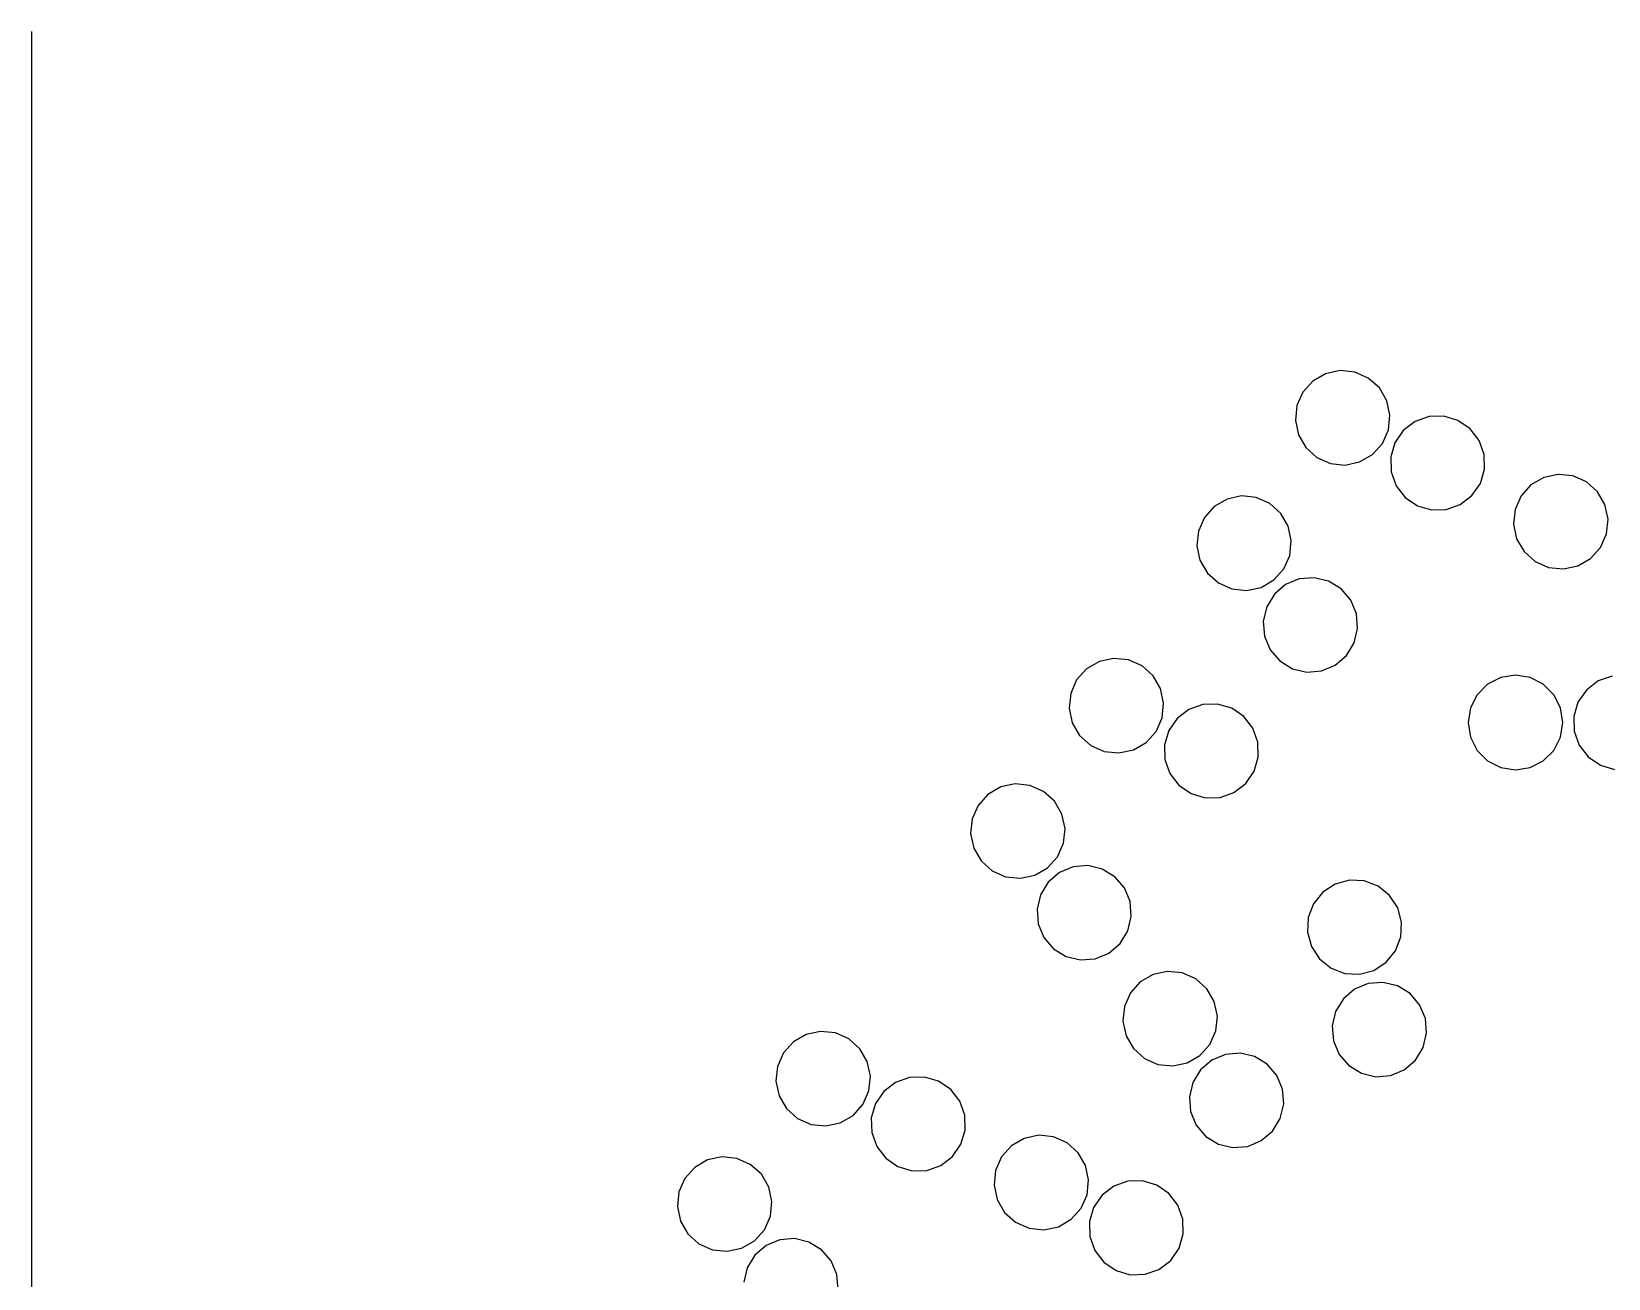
# Model space of a CAD drawing. Header units: metres. Extents: x -351 to 351, y -124 to 360.
# Drawn here: x 0 to 166.7, y 228.2 to 360 of the extents above; entities that cross this region are included whole.
import ezdxf

# ---------------------------------------------------------------- set-up
doc = ezdxf.new("R2010")
doc.units = ezdxf.units.M

msp = doc.modelspace()

# ---------------------------------------------------------------- linework, layer by layer
for p, q in [((0, 360, -623.5383), (0, 120, -623.5383)), ((136.81036, 323.84628, -623.5383), (135.45688, 323.0619, -623.5383)), ((138.33998, 324.174, -623.5383), (136.81036, 323.84628, -623.5383)), ((139.89603, 324.01303, -623.5383), (138.33998, 324.174, -623.5383)), ((141.32617, 323.37912, -623.5383), (139.89603, 324.01303, -623.5383)), ((134.41203, 321.89764, -623.5383), (133.77809, 320.4675, -623.5383)), ((135.45688, 323.0619, -623.5383), (134.41203, 321.89764, -623.5383)), ((142.4904, 322.33426, -623.5383), (141.32617, 323.37912, -623.5383)), ((143.2748, 320.98077, -623.5383), (142.4904, 322.33426, -623.5383)), ((133.77809, 320.4675, -623.5383), (133.61713, 318.91147, -623.5383)), ((143.60254, 319.45114, -623.5383), (143.2748, 320.98077, -623.5383)), ((133.61713, 318.91147, -623.5383), (133.94487, 317.38184, -623.5383)), ((143.44157, 317.8951, -623.5383), (143.60254, 319.45114, -623.5383)), ((146.26642, 318.7918, -623.5383), (145.02612, 317.8385, -623.5383)), ((147.74062, 319.31522, -623.5383), (146.26642, 318.7918, -623.5383)), ((149.30438, 319.35745, -623.5383), (147.74062, 319.31522, -623.5383)), ((150.80467, 318.91437, -623.5383), (149.30438, 319.35745, -623.5383)), ((152.09462, 318.0294, -623.5383), (150.80467, 318.91437, -623.5383)), ((133.94487, 317.38184, -623.5383), (134.72925, 316.02835, -623.5383)), ((142.80763, 316.46497, -623.5383), (143.44157, 317.8951, -623.5383)), ((145.02612, 317.8385, -623.5383), (144.14113, 316.54855, -623.5383)), ((153.04794, 316.78906, -623.5383), (152.09462, 318.0294, -623.5383)), ((153.57133, 315.31488, -623.5383), (153.04794, 316.78906, -623.5383)), ((134.72925, 316.02835, -623.5383), (135.89351, 314.9835, -623.5383)), ((140.4093, 314.51633, -623.5383), (141.76279, 315.30072, -623.5383)), ((141.76279, 315.30072, -623.5383), (142.80763, 316.46497, -623.5383)), ((144.14113, 316.54855, -623.5383), (143.69804, 315.04828, -623.5383)), ((153.61357, 313.7511, -623.5383), (153.57133, 315.31488, -623.5383)), ((135.89351, 314.9835, -623.5383), (137.32364, 314.34958, -623.5383)), ((137.32364, 314.34958, -623.5383), (138.87968, 314.1886, -623.5383)), ((138.87968, 314.1886, -623.5383), (140.4093, 314.51633, -623.5383)), ((143.69804, 315.04828, -623.5383), (143.74028, 313.4845, -623.5383)), ((143.74028, 313.4845, -623.5383), (144.26367, 312.0103, -623.5383)), ((153.17049, 312.25082, -623.5383), (153.61357, 313.7511, -623.5383)), ((144.26367, 312.0103, -623.5383), (145.217, 310.77, -623.5383)), ((152.28549, 310.96088, -623.5383), (153.17049, 312.25082, -623.5383)), ((158.51924, 312.08484, -623.5383), (157.4744, 310.9206, -623.5383)), ((159.87273, 312.86923, -623.5383), (158.51924, 312.08484, -623.5383)), ((161.40234, 313.19696, -623.5383), (159.87273, 312.86923, -623.5383)), ((162.95839, 313.03598, -623.5383), (161.40234, 313.19696, -623.5383)), ((164.38853, 312.40207, -623.5383), (162.95839, 313.03598, -623.5383)), ((165.55276, 311.3572, -623.5383), (164.38853, 312.40207, -623.5383)), ((126.39031, 310.59512, -623.5383), (125.036835, 309.81073, -623.5383)), ((127.91994, 310.92285, -623.5383), (126.39031, 310.59512, -623.5383)), ((129.47598, 310.76187, -623.5383), (127.91994, 310.92285, -623.5383)), ((130.90613, 310.12796, -623.5383), (129.47598, 310.76187, -623.5383)), ((132.07036, 309.0831, -623.5383), (130.90613, 310.12796, -623.5383)), ((145.217, 310.77, -623.5383), (146.50694, 309.885, -623.5383)), ((151.0452, 310.00757, -623.5383), (152.28549, 310.96088, -623.5383)), ((157.4744, 310.9206, -623.5383), (156.84045, 309.49045, -623.5383)), ((166.33716, 310.00372, -623.5383), (165.55276, 311.3572, -623.5383)), ((123.99199, 308.64648, -623.5383), (123.35805, 307.21634, -623.5383)), ((125.036835, 309.81073, -623.5383), (123.99199, 308.64648, -623.5383)), ((132.85475, 307.7296, -623.5383), (132.07036, 309.0831, -623.5383)), ((146.50694, 309.885, -623.5383), (148.00723, 309.44193, -623.5383)), ((148.00723, 309.44193, -623.5383), (149.571, 309.48416, -623.5383)), ((149.571, 309.48416, -623.5383), (151.0452, 310.00757, -623.5383)), ((156.84045, 309.49045, -623.5383), (156.67949, 307.93442, -623.5383)), ((166.6649, 308.4741, -623.5383), (166.33716, 310.00372, -623.5383)), ((166.50394, 306.91806, -623.5383), (166.6649, 308.4741, -623.5383)), ((123.35805, 307.21634, -623.5383), (123.197075, 305.6603, -623.5383)), ((133.1825, 306.19998, -623.5383), (132.85475, 307.7296, -623.5383)), ((156.67949, 307.93442, -623.5383), (157.00723, 306.4048, -623.5383)), ((165.87, 305.4879, -623.5383), (166.50394, 306.91806, -623.5383)), ((123.197075, 305.6603, -623.5383), (123.524826, 304.13068, -623.5383)), ((133.02153, 304.64395, -623.5383), (133.1825, 306.19998, -623.5383)), ((157.00723, 306.4048, -623.5383), (157.79163, 305.0513, -623.5383)), ((164.82515, 304.32367, -623.5383), (165.87, 305.4879, -623.5383)), ((123.524826, 304.13068, -623.5383), (124.30921, 302.7772, -623.5383)), ((132.38759, 303.2138, -623.5383), (133.02153, 304.64395, -623.5383)), ((157.79163, 305.0513, -623.5383), (158.95587, 304.00644, -623.5383)), ((158.95587, 304.00644, -623.5383), (160.386, 303.37253, -623.5383)), ((161.94205, 303.21155, -623.5383), (163.47166, 303.53928, -623.5383)), ((163.47166, 303.53928, -623.5383), (164.82515, 304.32367, -623.5383)), ((124.30921, 302.7772, -623.5383), (125.47346, 301.73233, -623.5383)), ((129.98926, 301.26517, -623.5383), (131.34274, 302.04956, -623.5383)), ((131.34274, 302.04956, -623.5383), (132.38759, 303.2138, -623.5383)), ((134.02652, 302.15414, -623.5383), (132.58273, 301.55194, -623.5383)), ((135.58574, 302.2807, -623.5383), (134.02652, 302.15414, -623.5383)), ((137.10774, 301.91925, -623.5383), (135.58574, 302.2807, -623.5383)), ((138.44357, 301.10516, -623.5383), (137.10774, 301.91925, -623.5383)), ((160.386, 303.37253, -623.5383), (161.94205, 303.21155, -623.5383)), ((125.47346, 301.73233, -623.5383), (126.903595, 301.09842, -623.5383)), ((126.903595, 301.09842, -623.5383), (128.45964, 300.93744, -623.5383)), ((128.45964, 300.93744, -623.5383), (129.98926, 301.26517, -623.5383)), ((131.39569, 300.53308, -623.5383), (130.58159, 299.19724, -623.5383)), ((132.58273, 301.55194, -623.5383), (131.39569, 300.53308, -623.5383)), ((139.46245, 299.91812, -623.5383), (138.44357, 301.10516, -623.5383)), ((130.58159, 299.19724, -623.5383), (130.22014, 297.67523, -623.5383)), ((140.06465, 298.47433, -623.5383), (139.46245, 299.91812, -623.5383)), ((140.19121, 296.9151, -623.5383), (140.06465, 298.47433, -623.5383)), ((130.22014, 297.67523, -623.5383), (130.3467, 296.116, -623.5383)), ((139.82976, 295.3931, -623.5383), (140.19121, 296.9151, -623.5383)), ((130.3467, 296.116, -623.5383), (130.9489, 294.6722, -623.5383)), ((139.01566, 294.05725, -623.5383), (139.82976, 295.3931, -623.5383)), ((112.88921, 293.42575, -623.5383), (111.535736, 292.64136, -623.5383)), ((114.41884, 293.75348, -623.5383), (112.88921, 293.42575, -623.5383)), ((115.974884, 293.5925, -623.5383), (114.41884, 293.75348, -623.5383)), ((117.40502, 292.9586, -623.5383), (115.974884, 293.5925, -623.5383)), ((130.9489, 294.6722, -623.5383), (131.96777, 293.48517, -623.5383)), ((131.96777, 293.48517, -623.5383), (133.3036, 292.67108, -623.5383)), ((137.82861, 293.0384, -623.5383), (139.01566, 294.05725, -623.5383)), ((111.535736, 292.64136, -623.5383), (110.49089, 291.4771, -623.5383)), ((118.56927, 291.91373, -623.5383), (117.40502, 292.9586, -623.5383)), ((119.35365, 290.56024, -623.5383), (118.56927, 291.91373, -623.5383)), ((133.3036, 292.67108, -623.5383), (134.8256, 292.30963, -623.5383)), ((134.8256, 292.30963, -623.5383), (136.38483, 292.4362, -623.5383)), ((136.38483, 292.4362, -623.5383), (137.82861, 293.0384, -623.5383)), ((156.87863, 291.9794, -623.5383), (155.33354, 291.73468, -623.5383)), ((158.42372, 291.73468, -623.5383), (156.87863, 291.9794, -623.5383)), ((167.08932, 291.89493, -623.5383), (165.61513, 291.37152, -623.5383)), ((110.49089, 291.4771, -623.5383), (109.85695, 290.04697, -623.5383)), ((119.681404, 289.0306, -623.5383), (119.35365, 290.56024, -623.5383)), ((153.93971, 291.02448, -623.5383), (152.83354, 289.91833, -623.5383)), ((155.33354, 291.73468, -623.5383), (153.93971, 291.02448, -623.5383)), ((159.81757, 291.02448, -623.5383), (158.42372, 291.73468, -623.5383)), ((160.92372, 289.91833, -623.5383), (159.81757, 291.02448, -623.5383)), ((164.37483, 290.4182, -623.5383), (163.48984, 289.12827, -623.5383)), ((165.61513, 291.37152, -623.5383), (164.37483, 290.4182, -623.5383)), ((109.85695, 290.04697, -623.5383), (109.69598, 288.49094, -623.5383)), ((109.69598, 288.49094, -623.5383), (110.02373, 286.9613, -623.5383)), ((119.52043, 287.47458, -623.5383), (119.681404, 289.0306, -623.5383)), ((123.81945, 288.89468, -623.5383), (122.34526, 288.37128, -623.5383)), ((125.383224, 288.93692, -623.5383), (123.81945, 288.89468, -623.5383)), ((126.883514, 288.49384, -623.5383), (125.383224, 288.93692, -623.5383)), ((128.17346, 287.60886, -623.5383), (126.883514, 288.49384, -623.5383)), ((152.12335, 288.52448, -623.5383), (151.87863, 286.9794, -623.5383)), ((152.83354, 289.91833, -623.5383), (152.12335, 288.52448, -623.5383)), ((161.63391, 288.52448, -623.5383), (160.92372, 289.91833, -623.5383)), ((161.87863, 286.9794, -623.5383), (161.63391, 288.52448, -623.5383)), ((163.48984, 289.12827, -623.5383), (163.04675, 287.628, -623.5383)), ((110.02373, 286.9613, -623.5383), (110.80811, 285.60782, -623.5383)), ((118.88649, 286.04443, -623.5383), (119.52043, 287.47458, -623.5383)), ((121.104965, 287.41797, -623.5383), (120.21996, 286.12802, -623.5383)), ((122.34526, 288.37128, -623.5383), (121.104965, 287.41797, -623.5383)), ((129.12679, 286.36853, -623.5383), (128.17346, 287.60886, -623.5383)), ((151.87863, 286.9794, -623.5383), (152.12335, 285.43433, -623.5383)), ((161.63391, 285.43433, -623.5383), (161.87863, 286.9794, -623.5383)), ((163.04675, 287.628, -623.5383), (163.08899, 286.0642, -623.5383)), ((110.80811, 285.60782, -623.5383), (111.97236, 284.56296, -623.5383)), ((117.841644, 284.8802, -623.5383), (118.88649, 286.04443, -623.5383)), ((120.21996, 286.12802, -623.5383), (119.77689, 284.62775, -623.5383)), ((129.65018, 284.89435, -623.5383), (129.12679, 286.36853, -623.5383)), ((152.12335, 285.43433, -623.5383), (152.83354, 284.04047, -623.5383)), ((160.92372, 284.04047, -623.5383), (161.63391, 285.43433, -623.5383)), ((163.08899, 286.0642, -623.5383), (163.61238, 284.59003, -623.5383)), ((111.97236, 284.56296, -623.5383), (113.4025, 283.92905, -623.5383)), ((113.4025, 283.92905, -623.5383), (114.95854, 283.76807, -623.5383)), ((114.95854, 283.76807, -623.5383), (116.48817, 284.0958, -623.5383)), ((116.48817, 284.0958, -623.5383), (117.841644, 284.8802, -623.5383)), ((119.77689, 284.62775, -623.5383), (119.81912, 283.06396, -623.5383)), ((129.69241, 283.33057, -623.5383), (129.65018, 284.89435, -623.5383)), ((152.83354, 284.04047, -623.5383), (153.9397, 282.93433, -623.5383)), ((159.81755, 282.93433, -623.5383), (160.92372, 284.04047, -623.5383)), ((163.61238, 284.59003, -623.5383), (164.5657, 283.3497, -623.5383)), ((119.81912, 283.06396, -623.5383), (120.342514, 281.58978, -623.5383)), ((128.36433, 280.54034, -623.5383), (129.24933, 281.8303, -623.5383)), ((129.24933, 281.8303, -623.5383), (129.69241, 283.33057, -623.5383)), ((153.9397, 282.93433, -623.5383), (155.33354, 282.22412, -623.5383)), ((155.33354, 282.22412, -623.5383), (156.87863, 281.9794, -623.5383)), ((156.87863, 281.9794, -623.5383), (158.42372, 282.22412, -623.5383)), ((158.42372, 282.22412, -623.5383), (159.81755, 282.93433, -623.5383)), ((164.5657, 283.3497, -623.5383), (165.85565, 282.46472, -623.5383)), ((165.85565, 282.46472, -623.5383), (167.35594, 282.02164, -623.5383)), ((102.469154, 280.1746, -623.5383), (101.11568, 279.3902, -623.5383)), ((103.99878, 280.50232, -623.5383), (102.469154, 280.1746, -623.5383)), ((105.554825, 280.34134, -623.5383), (103.99878, 280.50232, -623.5383)), ((106.98496, 279.70743, -623.5383), (105.554825, 280.34134, -623.5383)), ((120.342514, 281.58978, -623.5383), (121.295845, 280.34946, -623.5383)), ((121.295845, 280.34946, -623.5383), (122.585785, 279.46448, -623.5383)), ((127.12404, 279.58704, -623.5383), (128.36433, 280.54034, -623.5383)), ((101.11568, 279.3902, -623.5383), (100.07083, 278.22595, -623.5383)), ((108.14921, 278.66257, -623.5383), (106.98496, 279.70743, -623.5383)), ((108.93359, 277.30908, -623.5383), (108.14921, 278.66257, -623.5383)), ((122.585785, 279.46448, -623.5383), (124.086075, 279.0214, -623.5383)), ((124.086075, 279.0214, -623.5383), (125.64985, 279.06363, -623.5383)), ((125.64985, 279.06363, -623.5383), (127.12404, 279.58704, -623.5383)), ((99.43689, 276.7958, -623.5383), (99.27592, 275.23978, -623.5383)), ((100.07083, 278.22595, -623.5383), (99.43689, 276.7958, -623.5383)), ((109.261345, 275.77945, -623.5383), (108.93359, 277.30908, -623.5383)), ((99.27592, 275.23978, -623.5383), (99.60367, 273.71014, -623.5383)), ((109.10037, 274.22342, -623.5383), (109.261345, 275.77945, -623.5383)), ((99.60367, 273.71014, -623.5383), (100.388054, 272.35666, -623.5383)), ((108.46643, 272.79327, -623.5383), (109.10037, 274.22342, -623.5383)), ((100.388054, 272.35666, -623.5383), (101.5523, 271.3118, -623.5383)), ((107.421585, 271.62903, -623.5383), (108.46643, 272.79327, -623.5383)), ((111.66457, 271.86017, -623.5383), (110.10536, 271.7336, -623.5383)), ((113.18659, 271.49872, -623.5383), (111.66457, 271.86017, -623.5383)), ((101.5523, 271.3118, -623.5383), (102.98244, 270.6779, -623.5383)), ((102.98244, 270.6779, -623.5383), (104.53848, 270.5169, -623.5383)), ((104.53848, 270.5169, -623.5383), (106.06811, 270.84464, -623.5383)), ((106.06811, 270.84464, -623.5383), (107.421585, 271.62903, -623.5383)), ((107.474525, 270.11255, -623.5383), (106.66044, 268.7767, -623.5383)), ((108.66157, 271.1314, -623.5383), (107.474525, 270.11255, -623.5383)), ((110.10536, 271.7336, -623.5383), (108.66157, 271.1314, -623.5383)), ((114.522415, 270.68463, -623.5383), (113.18659, 271.49872, -623.5383)), ((115.54129, 269.4976, -623.5383), (114.522415, 270.68463, -623.5383)), ((139.33167, 270.32117, -623.5383), (137.82196, 269.91132, -623.5383)), ((140.89412, 270.2444, -623.5383), (139.33167, 270.32117, -623.5383)), ((142.3564, 269.68857, -623.5383), (140.89412, 270.2444, -623.5383)), ((106.66044, 268.7767, -623.5383), (106.29898, 267.2547, -623.5383)), ((116.143486, 268.0538, -623.5383), (115.54129, 269.4976, -623.5383)), ((136.51279, 269.05505, -623.5383), (135.53229, 267.8361, -623.5383)), ((137.82196, 269.91132, -623.5383), (136.51279, 269.05505, -623.5383)), ((143.57533, 268.70807, -623.5383), (142.3564, 269.68857, -623.5383)), ((144.43163, 267.3989, -623.5383), (143.57533, 268.70807, -623.5383)), ((106.29898, 267.2547, -623.5383), (106.425545, 265.69547, -623.5383)), ((116.27005, 266.49457, -623.5383), (116.143486, 268.0538, -623.5383)), ((135.53229, 267.8361, -623.5383), (134.97646, 266.37384, -623.5383)), ((144.84145, 265.8892, -623.5383), (144.43163, 267.3989, -623.5383)), ((106.425545, 265.69547, -623.5383), (107.02774, 264.25168, -623.5383)), ((115.90859, 264.97256, -623.5383), (116.27005, 266.49457, -623.5383)), ((134.97646, 266.37384, -623.5383), (134.8997, 264.81137, -623.5383)), ((144.7647, 264.32672, -623.5383), (144.84145, 265.8892, -623.5383)), ((107.02774, 264.25168, -623.5383), (108.046616, 263.06464, -623.5383)), ((113.90746, 262.61786, -623.5383), (115.094505, 263.63672, -623.5383)), ((115.094505, 263.63672, -623.5383), (115.90859, 264.97256, -623.5383)), ((134.8997, 264.81137, -623.5383), (135.30952, 263.30167, -623.5383)), ((144.20886, 262.86447, -623.5383), (144.7647, 264.32672, -623.5383)), ((108.046616, 263.06464, -623.5383), (109.38244, 262.25055, -623.5383)), ((109.38244, 262.25055, -623.5383), (110.90446, 261.8891, -623.5383)), ((110.90446, 261.8891, -623.5383), (112.46367, 262.01566, -623.5383)), ((112.46367, 262.01566, -623.5383), (113.90746, 262.61786, -623.5383)), ((135.30952, 263.30167, -623.5383), (136.16582, 261.9925, -623.5383)), ((136.16582, 261.9925, -623.5383), (137.38475, 261.012, -623.5383)), ((143.22836, 261.6455, -623.5383), (144.20886, 262.86447, -623.5383)), ((118.5754, 260.3514, -623.5383), (117.221924, 259.56702, -623.5383)), ((120.10503, 260.67914, -623.5383), (118.5754, 260.3514, -623.5383)), ((121.66107, 260.51816, -623.5383), (120.10503, 260.67914, -623.5383)), ((123.09121, 259.88425, -623.5383), (121.66107, 260.51816, -623.5383)), ((137.38475, 261.012, -623.5383), (138.84703, 260.45618, -623.5383)), ((138.84703, 260.45618, -623.5383), (140.40948, 260.3794, -623.5383)), ((140.40948, 260.3794, -623.5383), (141.91919, 260.78925, -623.5383)), ((141.91919, 260.78925, -623.5383), (143.22836, 261.6455, -623.5383)), ((117.221924, 259.56702, -623.5383), (116.17708, 258.40277, -623.5383)), ((124.255455, 258.8394, -623.5383), (123.09121, 259.88425, -623.5383)), ((125.03984, 257.4859, -623.5383), (124.255455, 258.8394, -623.5383)), ((139.87146, 258.79498, -623.5383), (138.68442, 257.77612, -623.5383)), ((141.31525, 259.3972, -623.5383), (139.87146, 258.79498, -623.5383)), ((142.87447, 259.52374, -623.5383), (141.31525, 259.3972, -623.5383)), ((144.39647, 259.1623, -623.5383), (142.87447, 259.52374, -623.5383)), ((145.7323, 258.3482, -623.5383), (144.39647, 259.1623, -623.5383)), ((115.54314, 256.97263, -623.5383), (115.382164, 255.41658, -623.5383)), ((116.17708, 258.40277, -623.5383), (115.54314, 256.97263, -623.5383)), ((125.36759, 255.95628, -623.5383), (125.03984, 257.4859, -623.5383)), ((138.68442, 257.77612, -623.5383), (137.87032, 256.44028, -623.5383)), ((146.75117, 257.16116, -623.5383), (145.7323, 258.3482, -623.5383)), ((147.35338, 255.71736, -623.5383), (146.75117, 257.16116, -623.5383)), ((115.382164, 255.41658, -623.5383), (115.709915, 253.88696, -623.5383)), ((125.20662, 254.40024, -623.5383), (125.36759, 255.95628, -623.5383)), ((137.87032, 256.44028, -623.5383), (137.50887, 254.91827, -623.5383)), ((147.47993, 254.15814, -623.5383), (147.35338, 255.71736, -623.5383)), ((81.894966, 254.01035, -623.5383), (80.54149, 253.22597, -623.5383)), ((83.42459, 254.3381, -623.5383), (81.894966, 254.01035, -623.5383)), ((84.98064, 254.17712, -623.5383), (83.42459, 254.3381, -623.5383)), ((86.410774, 253.54318, -623.5383), (84.98064, 254.17712, -623.5383)), ((87.57502, 252.49834, -623.5383), (86.410774, 253.54318, -623.5383)), ((115.709915, 253.88696, -623.5383), (116.4943, 252.53348, -623.5383)), ((124.57268, 252.9701, -623.5383), (125.20662, 254.40024, -623.5383)), ((137.50887, 254.91827, -623.5383), (137.63542, 253.35905, -623.5383)), ((147.11848, 252.63614, -623.5383), (147.47993, 254.15814, -623.5383)), ((79.49664, 252.06172, -623.5383), (78.8627, 250.63158, -623.5383)), ((80.54149, 253.22597, -623.5383), (79.49664, 252.06172, -623.5383)), ((88.359406, 251.14485, -623.5383), (87.57502, 252.49834, -623.5383)), ((116.4943, 252.53348, -623.5383), (117.65855, 251.48863, -623.5383)), ((122.174355, 251.02147, -623.5383), (123.52783, 251.80585, -623.5383)), ((123.52783, 251.80585, -623.5383), (124.57268, 252.9701, -623.5383)), ((126.21159, 251.91045, -623.5383), (124.7678, 251.30824, -623.5383)), ((127.770805, 252.037, -623.5383), (126.21159, 251.91045, -623.5383)), ((129.29282, 251.67555, -623.5383), (127.770805, 252.037, -623.5383)), ((137.63542, 253.35905, -623.5383), (138.23763, 251.91527, -623.5383)), ((138.23763, 251.91527, -623.5383), (139.2565, 250.72823, -623.5383)), ((146.30438, 251.30031, -623.5383), (147.11848, 252.63614, -623.5383)), ((78.8627, 250.63158, -623.5383), (78.70173, 249.07553, -623.5383)), ((88.68716, 249.61523, -623.5383), (88.359406, 251.14485, -623.5383)), ((117.65855, 251.48863, -623.5383), (119.088684, 250.85469, -623.5383)), ((119.088684, 250.85469, -623.5383), (120.64473, 250.69373, -623.5383)), ((120.64473, 250.69373, -623.5383), (122.174355, 251.02147, -623.5383)), ((123.58076, 250.28937, -623.5383), (122.76667, 248.95354, -623.5383)), ((124.7678, 251.30824, -623.5383), (123.58076, 250.28937, -623.5383)), ((130.62865, 250.86145, -623.5383), (129.29282, 251.67555, -623.5383)), ((131.64752, 249.67442, -623.5383), (130.62865, 250.86145, -623.5383)), ((139.2565, 250.72823, -623.5383), (140.59233, 249.91412, -623.5383)), ((143.67355, 249.67923, -623.5383), (145.11734, 250.28143, -623.5383)), ((145.11734, 250.28143, -623.5383), (146.30438, 251.30031, -623.5383)), ((78.70173, 249.07553, -623.5383), (79.02948, 247.54591, -623.5383)), ((88.526184, 248.05919, -623.5383), (88.68716, 249.61523, -623.5383)), ((91.35102, 248.95592, -623.5383), (90.110725, 248.0026, -623.5383)), ((92.82521, 249.47931, -623.5383), (91.35102, 248.95592, -623.5383)), ((94.388985, 249.52155, -623.5383), (92.82521, 249.47931, -623.5383)), ((95.889275, 249.07846, -623.5383), (94.388985, 249.52155, -623.5383)), ((97.179214, 248.19347, -623.5383), (95.889275, 249.07846, -623.5383)), ((122.76667, 248.95354, -623.5383), (122.40521, 247.43153, -623.5383)), ((132.24973, 248.23062, -623.5383), (131.64752, 249.67442, -623.5383)), ((140.59233, 249.91412, -623.5383), (142.11433, 249.55267, -623.5383)), ((142.11433, 249.55267, -623.5383), (143.67355, 249.67923, -623.5383)), ((79.02948, 247.54591, -623.5383), (79.813866, 246.19243, -623.5383)), ((87.89224, 246.62904, -623.5383), (88.526184, 248.05919, -623.5383)), ((90.110725, 248.0026, -623.5383), (89.22572, 246.71265, -623.5383)), ((98.132545, 246.95317, -623.5383), (97.179214, 248.19347, -623.5383)), ((98.65594, 245.47897, -623.5383), (98.132545, 246.95317, -623.5383)), ((122.40521, 247.43153, -623.5383), (122.53178, 245.87231, -623.5383)), ((132.37628, 246.6714, -623.5383), (132.24973, 248.23062, -623.5383)), ((79.813866, 246.19243, -623.5383), (80.97811, 245.14758, -623.5383)), ((80.97811, 245.14758, -623.5383), (82.40825, 244.51364, -623.5383)), ((85.49392, 244.68042, -623.5383), (86.8474, 245.4648, -623.5383)), ((86.8474, 245.4648, -623.5383), (87.89224, 246.62904, -623.5383)), ((89.22572, 246.71265, -623.5383), (88.78265, 245.21236, -623.5383)), ((88.78265, 245.21236, -623.5383), (88.82488, 243.64859, -623.5383)), ((98.698166, 243.9152, -623.5383), (98.65594, 245.47897, -623.5383)), ((122.53178, 245.87231, -623.5383), (123.13397, 244.42853, -623.5383)), ((131.20073, 243.81357, -623.5383), (132.01483, 245.14938, -623.5383)), ((132.01483, 245.14938, -623.5383), (132.37628, 246.6714, -623.5383)), ((82.40825, 244.51364, -623.5383), (83.964294, 244.35266, -623.5383)), ((83.964294, 244.35266, -623.5383), (85.49392, 244.68042, -623.5383)), ((88.82488, 243.64859, -623.5383), (89.348274, 242.1744, -623.5383)), ((98.2551, 242.41492, -623.5383), (98.698166, 243.9152, -623.5383)), ((123.13397, 244.42853, -623.5383), (124.15285, 243.24149, -623.5383)), ((130.01369, 242.7947, -623.5383), (131.20073, 243.81357, -623.5383)), ((89.348274, 242.1744, -623.5383), (90.301605, 240.9341, -623.5383)), ((97.370094, 241.12497, -623.5383), (98.2551, 242.41492, -623.5383)), ((103.60385, 242.24893, -623.5383), (102.559006, 241.08469, -623.5383)), ((104.95733, 243.03331, -623.5383), (103.60385, 242.24893, -623.5383)), ((106.48695, 243.36105, -623.5383), (104.95733, 243.03331, -623.5383)), ((108.043, 243.20009, -623.5383), (106.48695, 243.36105, -623.5383)), ((109.47314, 242.56615, -623.5383), (108.043, 243.20009, -623.5383)), ((110.63738, 241.5213, -623.5383), (109.47314, 242.56615, -623.5383)), ((124.15285, 243.24149, -623.5383), (125.48867, 242.42738, -623.5383)), ((125.48867, 242.42738, -623.5383), (127.01068, 242.06593, -623.5383)), ((127.01068, 242.06593, -623.5383), (128.5699, 242.19249, -623.5383)), ((128.5699, 242.19249, -623.5383), (130.01369, 242.7947, -623.5383)), ((71.47492, 240.75916, -623.5383), (70.121445, 239.97476, -623.5383)), ((73.00455, 241.08691, -623.5383), (71.47492, 240.75916, -623.5383)), ((74.56059, 240.92593, -623.5383), (73.00455, 241.08691, -623.5383)), ((75.99073, 240.29199, -623.5383), (74.56059, 240.92593, -623.5383)), ((77.154976, 239.24715, -623.5383), (75.99073, 240.29199, -623.5383)), ((90.301605, 240.9341, -623.5383), (91.591545, 240.0491, -623.5383)), ((94.65561, 239.64825, -623.5383), (96.1298, 240.17165, -623.5383)), ((96.1298, 240.17165, -623.5383), (97.370094, 241.12497, -623.5383)), ((102.559006, 241.08469, -623.5383), (101.925064, 239.65454, -623.5383)), ((111.42177, 240.16782, -623.5383), (110.63738, 241.5213, -623.5383)), ((111.74952, 238.6382, -623.5383), (111.42177, 240.16782, -623.5383)), ((69.0766, 238.81052, -623.5383), (68.44266, 237.38039, -623.5383)), ((70.121445, 239.97476, -623.5383), (69.0766, 238.81052, -623.5383)), ((77.93936, 237.89366, -623.5383), (77.154976, 239.24715, -623.5383)), ((91.591545, 240.0491, -623.5383), (93.091835, 239.60602, -623.5383)), ((93.091835, 239.60602, -623.5383), (94.65561, 239.64825, -623.5383)), ((101.925064, 239.65454, -623.5383), (101.76409, 238.0985, -623.5383)), ((111.58855, 237.08215, -623.5383), (111.74952, 238.6382, -623.5383)), ((115.88757, 238.50227, -623.5383), (114.41338, 237.97888, -623.5383)), ((117.45135, 238.54451, -623.5383), (115.88757, 238.50227, -623.5383)), ((118.95164, 238.10144, -623.5383), (117.45135, 238.54451, -623.5383)), ((68.44266, 237.38039, -623.5383), (68.281685, 235.82434, -623.5383)), ((78.26711, 236.36404, -623.5383), (77.93936, 237.89366, -623.5383)), ((101.76409, 238.0985, -623.5383), (102.09184, 236.56888, -623.5383)), ((110.954605, 235.65201, -623.5383), (111.58855, 237.08215, -623.5383)), ((113.17309, 237.02556, -623.5383), (112.288086, 235.73561, -623.5383)), ((114.41338, 237.97888, -623.5383), (113.17309, 237.02556, -623.5383)), ((120.24158, 237.21643, -623.5383), (118.95164, 238.10144, -623.5383)), ((121.19491, 235.97614, -623.5383), (120.24158, 237.21643, -623.5383)), ((68.281685, 235.82434, -623.5383), (68.609436, 234.29472, -623.5383)), ((78.10614, 234.808, -623.5383), (78.26711, 236.36404, -623.5383)), ((102.09184, 236.56888, -623.5383), (102.87623, 235.2154, -623.5383)), ((102.87623, 235.2154, -623.5383), (104.040474, 234.17055, -623.5383)), ((109.90976, 234.48776, -623.5383), (110.954605, 235.65201, -623.5383)), ((112.288086, 235.73561, -623.5383), (111.84502, 234.23532, -623.5383)), ((121.7183, 234.50194, -623.5383), (121.19491, 235.97614, -623.5383)), ((68.609436, 234.29472, -623.5383), (69.39382, 232.94124, -623.5383)), ((77.4722, 233.37787, -623.5383), (78.10614, 234.808, -623.5383)), ((104.040474, 234.17055, -623.5383), (105.47061, 233.5366, -623.5383)), ((105.47061, 233.5366, -623.5383), (107.02666, 233.37564, -623.5383)), ((107.02666, 233.37564, -623.5383), (108.55628, 233.70338, -623.5383)), ((108.55628, 233.70338, -623.5383), (109.90976, 234.48776, -623.5383)), ((111.84502, 234.23532, -623.5383), (111.887245, 232.67154, -623.5383)), ((121.76053, 232.93817, -623.5383), (121.7183, 234.50194, -623.5383)), ((69.39382, 232.94124, -623.5383), (70.55807, 231.8964, -623.5383)), ((70.55807, 231.8964, -623.5383), (71.988205, 231.26245, -623.5383)), ((75.073875, 231.42923, -623.5383), (76.42735, 232.21362, -623.5383)), ((76.42735, 232.21362, -623.5383), (77.4722, 233.37787, -623.5383)), ((79.111115, 232.3182, -623.5383), (77.66732, 231.716, -623.5383)), ((80.67033, 232.44476, -623.5383), (79.111115, 232.3182, -623.5383)), ((82.192345, 232.08331, -623.5383), (80.67033, 232.44476, -623.5383)), ((83.52817, 231.26921, -623.5383), (82.192345, 232.08331, -623.5383)), ((111.887245, 232.67154, -623.5383), (112.41064, 231.19736, -623.5383)), ((121.31746, 231.43788, -623.5383), (121.76053, 232.93817, -623.5383)), ((71.988205, 231.26245, -623.5383), (73.54425, 231.10149, -623.5383)), ((73.54425, 231.10149, -623.5383), (75.073875, 231.42923, -623.5383)), ((76.48028, 230.69713, -623.5383), (75.66619, 229.3613, -623.5383)), ((77.66732, 231.716, -623.5383), (76.48028, 230.69713, -623.5383)), ((84.54704, 230.08218, -623.5383), (83.52817, 231.26921, -623.5383)), ((85.14924, 228.63838, -623.5383), (84.54704, 230.08218, -623.5383)), ((112.41064, 231.19736, -623.5383), (113.36397, 229.95706, -623.5383)), ((119.19216, 229.19461, -623.5383), (120.43246, 230.14793, -623.5383)), ((120.43246, 230.14793, -623.5383), (121.31746, 231.43788, -623.5383)), ((75.66619, 229.3613, -623.5383), (75.30473, 227.8393, -623.5383)), ((85.2758, 227.07916, -623.5383), (85.14924, 228.63838, -623.5383)), ((113.36397, 229.95706, -623.5383), (114.65391, 229.07205, -623.5383)), ((114.65391, 229.07205, -623.5383), (116.1542, 228.62898, -623.5383)), ((116.1542, 228.62898, -623.5383), (117.71797, 228.67122, -623.5383)), ((117.71797, 228.67122, -623.5383), (119.19216, 229.19461, -623.5383))]:
    msp.add_line(p, q)

doc.saveas('drawing.dxf')
